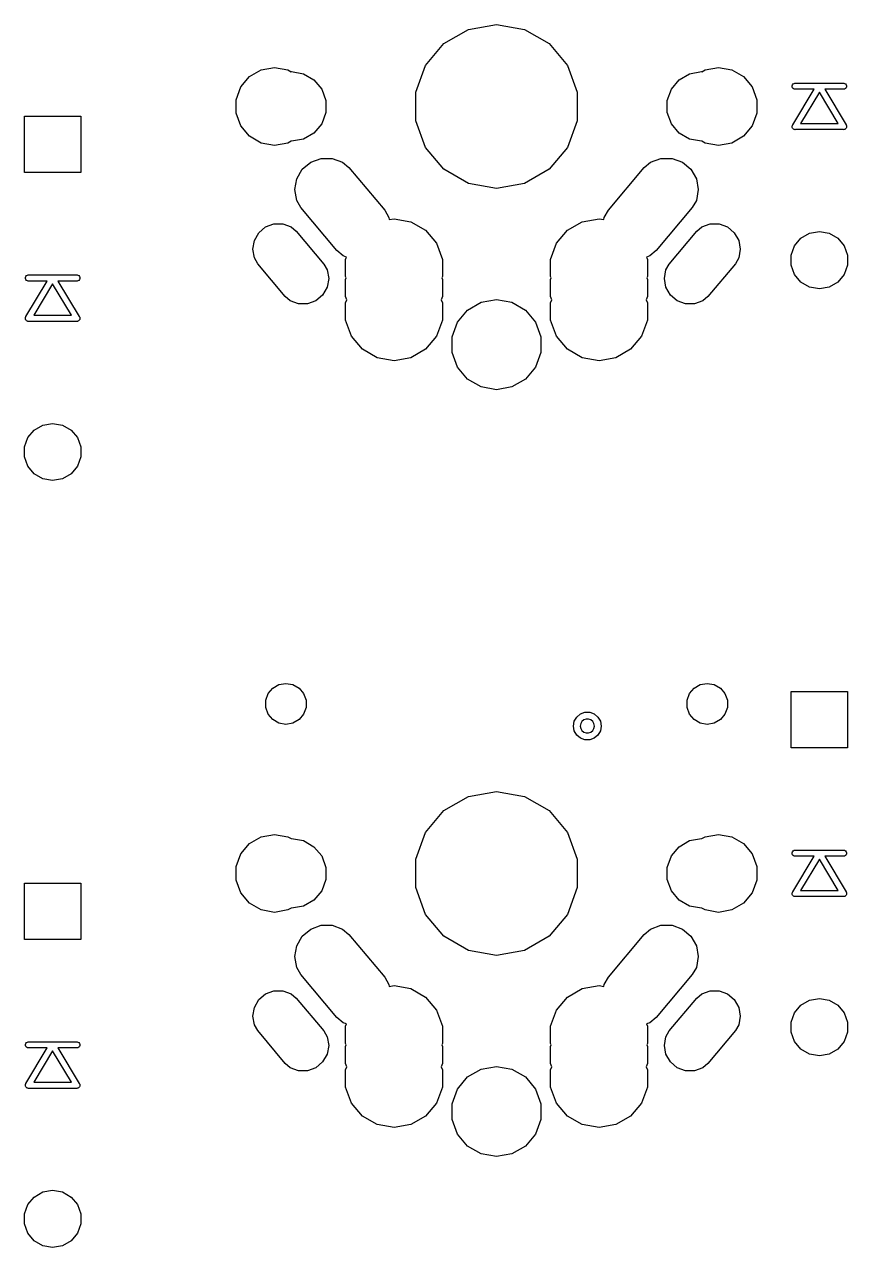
# Model space of a CAD drawing. Extents: x 61 to 195, y -144 to -65.
# Drawn here: x 96.3 to 116.7, y -119.64 to -89.34 of the extents above; entities that cross this region are included whole.
import ezdxf

# ---------------------------------------------------------------- set-up
doc = ezdxf.new("R2010")
doc.units = 0
doc.header["$MEASUREMENT"] = 0
doc.layers.add('BLACK', color=7, linetype='CONTINUOUS')

msp = doc.modelspace()

# ---------------------------------------------------------------- linework, layer by layer
at = {"layer": 'BLACK', "linetype": 'CONTINUOUS'}
for p, q in [((107.305, -89.4666), (108, -89.3441)), ((108, -89.3441), (108.695, -89.4666)), ((106.695, -89.8193), (107.305, -89.4666)), ((108.695, -89.4666), (109.305, -89.8193)), ((106.241, -90.3596), (106.695, -89.8193)), ((109.305, -89.8193), (109.759, -90.3596)), ((101.88, -90.636), (102.17, -90.4685)), ((102.17, -90.4685), (102.5, -90.4103)), ((102.5, -90.4103), (102.83, -90.4685)), ((102.83, -90.4685), (102.909, -90.5139)), ((102.909, -90.5139), (102.92, -90.5119)), ((102.92, -90.5119), (103.215, -90.5639)), ((103.215, -90.5639), (103.475, -90.7138)), ((106, -91.0223), (106.241, -90.3596)), ((109.759, -90.3596), (110, -91.0223)), ((112.525, -90.7138), (112.785, -90.5639)), ((112.785, -90.5639), (113.08, -90.5119)), ((113.08, -90.5119), (113.091, -90.5139)), ((113.091, -90.5139), (113.17, -90.4685)), ((113.17, -90.4685), (113.5, -90.4103)), ((113.5, -90.4103), (113.83, -90.4685)), ((113.83, -90.4685), (114.12, -90.636)), ((101.55, -91.2075), (101.665, -90.8927)), ((101.665, -90.8927), (101.88, -90.636)), ((103.475, -90.7138), (103.667, -90.9434)), ((112.333, -90.9434), (112.525, -90.7138)), ((114.12, -90.636), (114.335, -90.8927)), ((114.335, -90.8927), (114.45, -91.2075)), ((115.325, -90.8618), (115.334, -90.8369)), ((115.325, -90.8882), (115.325, -90.8618)), ((115.334, -90.9131), (115.325, -90.8882)), ((115.334, -90.8369), (115.351, -90.8167)), ((115.351, -90.8167), (115.374, -90.8034)), ((115.374, -90.8034), (115.393, -90.8)), ((115.393, -90.8), (115.993, -90.8)), ((115.993, -90.8), (115.999, -90.7989)), ((115.999, -90.7989), (116, -90.7991)), ((116, -90.7991), (116.001, -90.7989)), ((116.001, -90.7989), (116.007, -90.8)), ((116.007, -90.8), (116.607, -90.8)), ((116.607, -90.8), (116.626, -90.8034)), ((116.626, -90.8034), (116.649, -90.8167)), ((116.649, -90.8167), (116.666, -90.8369)), ((116.666, -90.8369), (116.675, -90.8618)), ((116.675, -90.8882), (116.666, -90.9131)), ((116.675, -90.8618), (116.675, -90.8882)), ((103.667, -90.9434), (103.77, -91.2251)), ((106, -91.7277), (106, -91.0223)), ((110, -91.0223), (110, -91.7277)), ((112.23, -91.2251), (112.333, -90.9434)), ((115.351, -90.9333), (115.334, -90.9131)), ((115.339, -91.8313), (115.868, -90.95)), ((115.374, -90.9466), (115.351, -90.9333)), ((115.393, -90.95), (115.374, -90.9466)), ((115.868, -90.95), (115.393, -90.95)), ((116, -91.0208), (115.532, -91.8)), ((116.468, -91.8), (116, -91.0208)), ((116.607, -90.95), (116.132, -90.95)), ((116.132, -90.95), (116.661, -91.8313)), ((116.626, -90.9466), (116.607, -90.95)), ((116.649, -90.9333), (116.626, -90.9466)), ((116.666, -90.9131), (116.649, -90.9333)), ((101.55, -91.5425), (101.55, -91.2075)), ((103.77, -91.2251), (103.77, -91.5249)), ((112.23, -91.5249), (112.23, -91.2251)), ((114.45, -91.2075), (114.45, -91.5425)), ((96.3015, -93.0135), (96.3015, -91.6165)), ((96.3015, -91.6165), (97.6985, -91.6165)), ((97.6985, -91.6165), (97.6985, -93.0135)), ((101.665, -91.8573), (101.55, -91.5425)), ((103.667, -91.8066), (103.475, -92.0362)), ((103.77, -91.5249), (103.667, -91.8066)), ((106.241, -92.3904), (106, -91.7277)), ((110, -91.7277), (109.759, -92.3904)), ((112.333, -91.8066), (112.23, -91.5249)), ((112.525, -92.0362), (112.333, -91.8066)), ((114.45, -91.5425), (114.335, -91.8573)), ((115.532, -91.8), (116.468, -91.8)), ((101.88, -92.114), (101.665, -91.8573)), ((103.475, -92.0362), (103.215, -92.1861)), ((112.785, -92.1861), (112.525, -92.0362)), ((114.335, -91.8573), (114.12, -92.114)), ((115.325, -91.8605), (115.33, -91.8487)), ((115.325, -91.8612), (115.325, -91.8605)), ((115.325, -91.8618), (115.325, -91.8612)), ((115.325, -91.8744), (115.325, -91.8618)), ((115.325, -91.887), (115.325, -91.8744)), ((115.325, -91.8876), (115.325, -91.887)), ((115.325, -91.8882), (115.325, -91.8876)), ((115.329, -91.9001), (115.325, -91.8882)), ((115.333, -91.912), (115.329, -91.9001)), ((115.33, -91.8487), (115.334, -91.8369)), ((115.334, -91.9125), (115.333, -91.912)), ((115.334, -91.8369), (115.339, -91.8313)), ((115.334, -91.9131), (115.334, -91.9125)), ((115.342, -91.9227), (115.334, -91.9131)), ((115.35, -91.9325), (115.342, -91.9227)), ((115.351, -91.9328), (115.35, -91.9325)), ((115.351, -91.9333), (115.351, -91.9328)), ((115.362, -91.9397), (115.351, -91.9333)), ((115.373, -91.9461), (115.362, -91.9397)), ((115.373, -91.9462), (115.373, -91.9461)), ((115.374, -91.9466), (115.373, -91.9462)), ((115.386, -91.9488), (115.374, -91.9466)), ((115.399, -91.9511), (115.386, -91.9488)), ((115.406, -91.95), (115.399, -91.9511)), ((116.594, -91.95), (115.406, -91.95)), ((116.601, -91.9511), (116.594, -91.95)), ((116.614, -91.9488), (116.601, -91.9511)), ((116.626, -91.9466), (116.614, -91.9488)), ((116.627, -91.9462), (116.626, -91.9466)), ((116.638, -91.9397), (116.627, -91.9461)), ((116.627, -91.9461), (116.627, -91.9462)), ((116.649, -91.9333), (116.638, -91.9397)), ((116.65, -91.9325), (116.649, -91.9328)), ((116.649, -91.9328), (116.649, -91.9333)), ((116.658, -91.9228), (116.65, -91.9325)), ((116.666, -91.9131), (116.658, -91.9228)), ((116.661, -91.8313), (116.666, -91.8369)), ((116.666, -91.8369), (116.67, -91.8487)), ((116.667, -91.912), (116.666, -91.9125)), ((116.666, -91.9125), (116.666, -91.9131)), ((116.671, -91.9001), (116.667, -91.912)), ((116.67, -91.8487), (116.675, -91.8605)), ((116.675, -91.8882), (116.671, -91.9001)), ((116.675, -91.8605), (116.675, -91.8612)), ((116.675, -91.8612), (116.675, -91.8618)), ((116.675, -91.8618), (116.675, -91.8744)), ((116.675, -91.8744), (116.675, -91.887)), ((116.675, -91.887), (116.675, -91.8876)), ((116.675, -91.8876), (116.675, -91.8882)), ((102.17, -92.2815), (101.88, -92.114)), ((102.5, -92.3397), (102.17, -92.2815)), ((102.83, -92.2815), (102.5, -92.3397)), ((102.909, -92.2361), (102.83, -92.2815)), ((102.92, -92.2381), (102.909, -92.2361)), ((103.215, -92.1861), (102.92, -92.2381)), ((106.695, -92.9307), (106.241, -92.3904)), ((109.759, -92.3904), (109.305, -92.9307)), ((113.08, -92.2381), (112.785, -92.1861)), ((113.091, -92.2361), (113.08, -92.2381)), ((113.17, -92.2815), (113.091, -92.2361)), ((113.5, -92.3397), (113.17, -92.2815)), ((113.83, -92.2815), (113.5, -92.3397)), ((114.12, -92.114), (113.83, -92.2815)), ((103.395, -92.7547), (103.652, -92.6612)), ((103.652, -92.6612), (103.925, -92.6612)), ((103.925, -92.6612), (104.182, -92.7547)), ((111.818, -92.7547), (112.075, -92.6612)), ((112.075, -92.6612), (112.348, -92.6612)), ((112.348, -92.6612), (112.605, -92.7547)), ((97.6985, -93.0135), (96.3015, -93.0135)), ((103.049, -93.1671), (103.185, -92.9304)), ((103.185, -92.9304), (103.395, -92.7547)), ((104.182, -92.7547), (104.338, -92.8861)), ((104.338, -92.8861), (105.229, -93.9476)), ((107.305, -93.2834), (106.695, -92.9307)), ((109.305, -92.9307), (108.695, -93.2834)), ((110.771, -93.9476), (111.662, -92.8861)), ((111.662, -92.8861), (111.818, -92.7547)), ((112.605, -92.7547), (112.815, -92.9304)), ((112.815, -92.9304), (112.951, -93.1671)), ((103.001, -93.4362), (103.049, -93.1671)), ((108, -93.4059), (107.305, -93.2834)), ((108.695, -93.2834), (108, -93.4059)), ((112.951, -93.1671), (112.999, -93.4362)), ((103.049, -93.7054), (103.001, -93.4362)), ((112.999, -93.4362), (112.951, -93.7054)), ((103.151, -93.8824), (103.049, -93.7054)), ((104.042, -94.9439), (103.151, -93.8824)), ((112.849, -93.8824), (111.958, -94.9439)), ((112.951, -93.7054), (112.849, -93.8824)), ((105.229, -93.9476), (105.331, -94.1246)), ((105.331, -94.1246), (105.341, -94.1775)), ((105.341, -94.1775), (105.46, -94.1565)), ((105.46, -94.1565), (105.877, -94.23)), ((105.877, -94.23), (106.243, -94.4416)), ((109.757, -94.4416), (110.123, -94.23)), ((110.123, -94.23), (110.54, -94.1565)), ((110.54, -94.1565), (110.659, -94.1775)), ((110.659, -94.1775), (110.669, -94.1246)), ((110.669, -94.1246), (110.771, -93.9476)), ((101.998, -94.6941), (102.109, -94.5032)), ((102.109, -94.5032), (102.277, -94.3615)), ((102.277, -94.3615), (102.484, -94.2861)), ((102.484, -94.2861), (102.705, -94.2861)), ((102.705, -94.2861), (102.912, -94.3615)), ((102.912, -94.3615), (103.038, -94.4675)), ((103.038, -94.4675), (103.719, -95.279)), ((106.243, -94.4416), (106.515, -94.7657)), ((109.485, -94.7657), (109.757, -94.4416)), ((112.281, -95.279), (112.962, -94.4675)), ((112.962, -94.4675), (113.088, -94.3615)), ((113.088, -94.3615), (113.295, -94.2861)), ((113.295, -94.2861), (113.516, -94.2861)), ((113.516, -94.2861), (113.723, -94.3615)), ((113.723, -94.3615), (113.891, -94.5032)), ((113.891, -94.5032), (114.002, -94.6941)), ((115.544, -94.6417), (115.757, -94.5185)), ((115.757, -94.5185), (116, -94.4757)), ((116, -94.4757), (116.243, -94.5185)), ((116.243, -94.5185), (116.456, -94.6417)), ((101.96, -94.9111), (101.998, -94.6941)), ((106.515, -94.7657), (106.66, -95.1634)), ((109.34, -95.1634), (109.485, -94.7657)), ((114.002, -94.6941), (114.04, -94.9111)), ((115.301, -95.0618), (115.386, -94.8304)), ((115.386, -94.8304), (115.544, -94.6417)), ((116.456, -94.6417), (116.614, -94.8304)), ((116.614, -94.8304), (116.698, -95.0618)), ((101.998, -95.1282), (101.96, -94.9111)), ((102.081, -95.271), (101.998, -95.1282)), ((104.198, -95.0753), (104.042, -94.9439)), ((104.281, -95.1054), (104.198, -95.0753)), ((104.26, -95.1634), (104.281, -95.1054)), ((111.802, -95.0753), (111.719, -95.1054)), ((111.719, -95.1054), (111.74, -95.1634)), ((111.958, -94.9439), (111.802, -95.0753)), ((114.002, -95.1282), (113.919, -95.271)), ((114.04, -94.9111), (114.002, -95.1282)), ((115.301, -95.3082), (115.301, -95.0618)), ((116.698, -95.0618), (116.698, -95.3082)), ((102.762, -96.0825), (102.081, -95.271)), ((103.719, -95.279), (103.802, -95.4218)), ((103.802, -95.4218), (103.84, -95.6389)), ((104.26, -95.5866), (104.26, -95.1634)), ((106.66, -95.1634), (106.66, -95.5866)), ((109.34, -95.5866), (109.34, -95.1634)), ((111.74, -95.1634), (111.74, -95.5866)), ((112.16, -95.6389), (112.198, -95.4218)), ((112.198, -95.4218), (112.281, -95.279)), ((113.919, -95.271), (113.238, -96.0825)), ((115.386, -95.5396), (115.301, -95.3082)), ((116.698, -95.3082), (116.614, -95.5396)), ((96.325, -95.6118), (96.334, -95.5869)), ((96.325, -95.6382), (96.325, -95.6118)), ((96.334, -95.6631), (96.325, -95.6382)), ((96.334, -95.5869), (96.351, -95.5667)), ((96.351, -95.6833), (96.334, -95.6631)), ((96.3387, -96.5813), (96.8675, -95.7)), ((96.351, -95.5667), (96.374, -95.5534)), ((96.374, -95.6966), (96.351, -95.6833)), ((96.374, -95.5534), (96.3934, -95.55)), ((96.3934, -95.7), (96.374, -95.6966)), ((96.3934, -95.55), (96.9928, -95.55)), ((96.8675, -95.7), (96.3934, -95.7)), ((96.9928, -95.55), (96.9987, -95.5489)), ((96.9987, -95.5489), (97, -95.5491)), ((97, -95.5491), (97.0013, -95.5489)), ((97.0013, -95.5489), (97.0072, -95.55)), ((97.0072, -95.55), (97.6066, -95.55)), ((97.6066, -95.7), (97.1325, -95.7)), ((97.1325, -95.7), (97.6613, -96.5813)), ((97.6066, -95.55), (97.626, -95.5534)), ((97.626, -95.6966), (97.6066, -95.7)), ((97.626, -95.5534), (97.649, -95.5667)), ((97.649, -95.6833), (97.626, -95.6966)), ((97.649, -95.5667), (97.666, -95.5869)), ((97.666, -95.6631), (97.649, -95.6833)), ((97.666, -95.5869), (97.675, -95.6118)), ((97.675, -95.6382), (97.666, -95.6631)), ((97.675, -95.6118), (97.675, -95.6382)), ((103.84, -95.6389), (103.802, -95.8559)), ((104.274, -95.625), (104.26, -95.5866)), ((104.26, -95.6634), (104.274, -95.625)), ((104.26, -96.0866), (104.26, -95.6634)), ((106.66, -95.5866), (106.646, -95.625)), ((106.646, -95.625), (106.66, -95.6634)), ((106.66, -95.6634), (106.66, -96.0866)), ((109.354, -95.625), (109.34, -95.5866)), ((109.34, -95.6634), (109.354, -95.625)), ((109.34, -96.0866), (109.34, -95.6634)), ((111.74, -95.5866), (111.726, -95.625)), ((111.726, -95.625), (111.74, -95.6634)), ((111.74, -95.6634), (111.74, -96.0866)), ((112.198, -95.8559), (112.16, -95.6389)), ((115.544, -95.7283), (115.386, -95.5396)), ((115.757, -95.8515), (115.544, -95.7283)), ((116.456, -95.7283), (116.243, -95.8515)), ((116.614, -95.5396), (116.456, -95.7283)), ((97, -95.7708), (96.5325, -96.55)), ((97.4675, -96.55), (97, -95.7708)), ((103.691, -96.0468), (103.523, -96.1885)), ((103.802, -95.8559), (103.691, -96.0468)), ((112.309, -96.0468), (112.198, -95.8559)), ((112.477, -96.1885), (112.309, -96.0468)), ((116, -95.8943), (115.757, -95.8515)), ((116.243, -95.8515), (116, -95.8943)), ((102.888, -96.1885), (102.762, -96.0825)), ((103.095, -96.2639), (102.888, -96.1885)), ((103.316, -96.2639), (103.095, -96.2639)), ((103.523, -96.1885), (103.316, -96.2639)), ((104.289, -96.165), (104.26, -96.0866)), ((104.26, -96.2434), (104.289, -96.165)), ((104.26, -96.6666), (104.26, -96.2434)), ((106.66, -96.0866), (106.631, -96.165)), ((106.631, -96.165), (106.66, -96.2434)), ((106.66, -96.2434), (106.66, -96.6666)), ((107.282, -96.4194), (107.618, -96.2254)), ((107.618, -96.2254), (108, -96.158)), ((108, -96.158), (108.382, -96.2254)), ((108.382, -96.2254), (108.718, -96.4194)), ((109.369, -96.165), (109.34, -96.0866)), ((109.34, -96.2434), (109.369, -96.165)), ((109.34, -96.6666), (109.34, -96.2434)), ((111.74, -96.0866), (111.711, -96.165)), ((111.711, -96.165), (111.74, -96.2434)), ((111.74, -96.2434), (111.74, -96.6666)), ((112.684, -96.2639), (112.477, -96.1885)), ((112.905, -96.2639), (112.684, -96.2639)), ((113.112, -96.1885), (112.905, -96.2639)), ((113.238, -96.0825), (113.112, -96.1885)), ((96.3248, -96.637), (96.325, -96.6244)), ((96.325, -96.6376), (96.3248, -96.637)), ((96.325, -96.6118), (96.3252, -96.6112)), ((96.325, -96.6244), (96.325, -96.6118)), ((96.325, -96.6382), (96.325, -96.6376)), ((96.3293, -96.6501), (96.325, -96.6382)), ((96.3252, -96.6105), (96.3297, -96.5988)), ((96.3252, -96.6112), (96.3252, -96.6105)), ((96.3334, -96.662), (96.3293, -96.6501)), ((96.3297, -96.5988), (96.334, -96.5869)), ((96.334, -96.5869), (96.3387, -96.5813)), ((96.5325, -96.55), (97.4675, -96.55)), ((97.6613, -96.5813), (97.666, -96.5869)), ((97.666, -96.5869), (97.6703, -96.5988)), ((97.6707, -96.6501), (97.6666, -96.662)), ((97.6703, -96.5988), (97.6748, -96.6105)), ((97.675, -96.6382), (97.6707, -96.6501)), ((97.6748, -96.6105), (97.6748, -96.6112)), ((97.6748, -96.6112), (97.675, -96.6118)), ((97.675, -96.6118), (97.675, -96.6244)), ((97.675, -96.6244), (97.6752, -96.637)), ((97.6752, -96.637), (97.675, -96.6376)), ((97.675, -96.6376), (97.675, -96.6382)), ((107.033, -96.7165), (107.282, -96.4194)), ((108.718, -96.4194), (108.967, -96.7165)), ((96.3338, -96.6625), (96.3334, -96.662)), ((96.334, -96.6631), (96.3338, -96.6625)), ((96.3422, -96.6727), (96.334, -96.6631)), ((96.3501, -96.6825), (96.3422, -96.6727)), ((96.3506, -96.6828), (96.3501, -96.6825)), ((96.351, -96.6833), (96.3506, -96.6828)), ((96.362, -96.6897), (96.351, -96.6833)), ((96.3728, -96.6961), (96.362, -96.6897)), ((96.3734, -96.6962), (96.3728, -96.6961)), ((96.374, -96.6966), (96.3734, -96.6962)), ((96.3864, -96.6988), (96.374, -96.6966)), ((96.3987, -96.7011), (96.3864, -96.6988)), ((96.4059, -96.7), (96.3987, -96.7011)), ((97.5941, -96.7), (96.4059, -96.7)), ((97.6013, -96.7011), (97.5941, -96.7)), ((97.6136, -96.6988), (97.6013, -96.7011)), ((97.626, -96.6966), (97.6136, -96.6988)), ((97.6266, -96.6962), (97.626, -96.6966)), ((97.6272, -96.6961), (97.6266, -96.6962)), ((97.638, -96.6897), (97.6272, -96.6961)), ((97.649, -96.6833), (97.638, -96.6897)), ((97.6494, -96.6828), (97.649, -96.6833)), ((97.6499, -96.6825), (97.6494, -96.6828)), ((97.6578, -96.6728), (97.6499, -96.6825)), ((97.666, -96.6631), (97.6578, -96.6728)), ((97.6662, -96.6625), (97.666, -96.6631)), ((97.6666, -96.662), (97.6662, -96.6625)), ((104.405, -97.0643), (104.26, -96.6666)), ((106.66, -96.6666), (106.515, -97.0643)), ((106.9, -97.081), (107.033, -96.7165)), ((108.967, -96.7165), (109.1, -97.081)), ((109.485, -97.0643), (109.34, -96.6666)), ((111.74, -96.6666), (111.595, -97.0643)), ((104.677, -97.3884), (104.405, -97.0643)), ((106.515, -97.0643), (106.243, -97.3884)), ((106.9, -97.469), (106.9, -97.081)), ((109.1, -97.081), (109.1, -97.469)), ((109.757, -97.3884), (109.485, -97.0643)), ((111.595, -97.0643), (111.323, -97.3884)), ((105.043, -97.6), (104.677, -97.3884)), ((106.243, -97.3884), (105.877, -97.6)), ((107.033, -97.8335), (106.9, -97.469)), ((109.1, -97.469), (108.967, -97.8335)), ((110.123, -97.6), (109.757, -97.3884)), ((111.323, -97.3884), (110.957, -97.6)), ((105.46, -97.6735), (105.043, -97.6)), ((105.877, -97.6), (105.46, -97.6735)), ((107.282, -98.1306), (107.033, -97.8335)), ((108.967, -97.8335), (108.718, -98.1306)), ((110.54, -97.6735), (110.123, -97.6)), ((110.957, -97.6), (110.54, -97.6735)), ((107.618, -98.3246), (107.282, -98.1306)), ((108.718, -98.1306), (108.382, -98.3246)), ((108, -98.392), (107.618, -98.3246)), ((108.382, -98.3246), (108, -98.392)), ((96.5441, -99.3917), (96.7574, -99.2685)), ((96.7574, -99.2685), (97, -99.2257)), ((97, -99.2257), (97.2426, -99.2685)), ((97.2426, -99.2685), (97.4559, -99.3917)), ((96.3015, -99.8118), (96.3858, -99.5804)), ((96.3858, -99.5804), (96.5441, -99.3917)), ((97.4559, -99.3917), (97.6142, -99.5804)), ((97.6142, -99.5804), (97.6985, -99.8118)), ((96.3015, -100.058), (96.3015, -99.8118)), ((97.6985, -99.8118), (97.6985, -100.058)), ((96.3858, -100.29), (96.3015, -100.058)), ((96.5441, -100.478), (96.3858, -100.29)), ((97.6142, -100.29), (97.4559, -100.478)), ((97.6985, -100.058), (97.6142, -100.29)), ((96.7574, -100.602), (96.5441, -100.478)), ((97.4559, -100.478), (97.2426, -100.602)), ((97, -100.644), (96.7574, -100.602)), ((97.2426, -100.602), (97, -100.644)), ((102.454, -105.786), (102.606, -105.698)), ((102.606, -105.698), (102.78, -105.667)), ((102.78, -105.667), (102.954, -105.698)), ((102.954, -105.698), (103.106, -105.786)), ((112.894, -105.786), (113.046, -105.698)), ((113.046, -105.698), (113.22, -105.667)), ((113.22, -105.667), (113.394, -105.698)), ((113.394, -105.698), (113.546, -105.786)), ((102.28, -106.087), (102.34, -105.921)), ((102.34, -105.921), (102.454, -105.786)), ((103.106, -105.786), (103.22, -105.921)), ((103.22, -105.921), (103.28, -106.087)), ((112.72, -106.087), (112.78, -105.921)), ((112.78, -105.921), (112.894, -105.786)), ((113.546, -105.786), (113.66, -105.921)), ((113.66, -105.921), (113.72, -106.087)), ((115.301, -107.263), (115.301, -105.867)), ((115.301, -105.867), (116.698, -105.867)), ((116.698, -105.867), (116.698, -107.263)), ((102.28, -106.263), (102.28, -106.087)), ((102.34, -106.429), (102.28, -106.263)), ((103.28, -106.263), (103.22, -106.429)), ((103.28, -106.087), (103.28, -106.263)), ((112.72, -106.263), (112.72, -106.087)), ((112.78, -106.429), (112.72, -106.263)), ((113.72, -106.263), (113.66, -106.429)), ((113.72, -106.087), (113.72, -106.263)), ((102.454, -106.564), (102.34, -106.429)), ((102.606, -106.652), (102.454, -106.564)), ((102.78, -106.683), (102.606, -106.652)), ((102.954, -106.652), (102.78, -106.683)), ((103.106, -106.564), (102.954, -106.652)), ((103.22, -106.429), (103.106, -106.564)), ((109.905, -106.725), (109.926, -106.607)), ((109.926, -106.607), (109.986, -106.503)), ((109.986, -106.503), (110.078, -106.426)), ((110.078, -106.426), (110.19, -106.385)), ((110.116, -106.613), (110.086, -106.665)), ((110.162, -106.573), (110.116, -106.613)), ((110.22, -106.553), (110.162, -106.573)), ((110.19, -106.385), (110.31, -106.385)), ((110.28, -106.553), (110.22, -106.553)), ((110.337, -106.573), (110.28, -106.553)), ((110.31, -106.385), (110.422, -106.426)), ((110.384, -106.613), (110.337, -106.573)), ((110.414, -106.665), (110.384, -106.613)), ((110.422, -106.426), (110.514, -106.503)), ((110.514, -106.503), (110.574, -106.607)), ((110.574, -106.607), (110.595, -106.725)), ((112.894, -106.564), (112.78, -106.429)), ((113.046, -106.652), (112.894, -106.564)), ((113.22, -106.683), (113.046, -106.652)), ((113.394, -106.652), (113.22, -106.683)), ((113.546, -106.564), (113.394, -106.652)), ((113.66, -106.429), (113.546, -106.564)), ((109.926, -106.843), (109.905, -106.725)), ((109.986, -106.947), (109.926, -106.843)), ((110.078, -107.024), (109.986, -106.947)), ((110.086, -106.665), (110.075, -106.725)), ((110.075, -106.725), (110.086, -106.785)), ((110.086, -106.785), (110.116, -106.837)), ((110.116, -106.837), (110.162, -106.877)), ((110.162, -106.877), (110.22, -106.897)), ((110.22, -106.897), (110.28, -106.897)), ((110.28, -106.897), (110.337, -106.877)), ((110.337, -106.877), (110.384, -106.837)), ((110.384, -106.837), (110.414, -106.785)), ((110.425, -106.725), (110.414, -106.665)), ((110.414, -106.785), (110.425, -106.725)), ((110.514, -106.947), (110.422, -107.024)), ((110.574, -106.843), (110.514, -106.947)), ((110.595, -106.725), (110.574, -106.843)), ((110.19, -107.065), (110.078, -107.024)), ((110.31, -107.065), (110.19, -107.065)), ((110.422, -107.024), (110.31, -107.065)), ((116.698, -107.263), (115.301, -107.263)), ((106.695, -108.819), (107.305, -108.467)), ((107.305, -108.467), (108, -108.344)), ((108, -108.344), (108.695, -108.467)), ((108.695, -108.467), (109.305, -108.819)), ((106.241, -109.36), (106.695, -108.819)), ((109.305, -108.819), (109.759, -109.36)), ((106, -110.022), (106.241, -109.36)), ((109.759, -109.36), (110, -110.022)), ((101.665, -109.893), (101.88, -109.636)), ((101.88, -109.636), (102.17, -109.469)), ((102.17, -109.469), (102.5, -109.41)), ((102.5, -109.41), (102.83, -109.469)), ((102.83, -109.469), (102.909, -109.514)), ((102.909, -109.514), (102.92, -109.512)), ((102.92, -109.512), (103.215, -109.564)), ((103.215, -109.564), (103.475, -109.714)), ((112.525, -109.714), (112.785, -109.564)), ((112.785, -109.564), (113.08, -109.512)), ((113.08, -109.512), (113.091, -109.514)), ((113.091, -109.514), (113.17, -109.469)), ((113.17, -109.469), (113.5, -109.41)), ((113.5, -109.41), (113.83, -109.469)), ((113.83, -109.469), (114.12, -109.636)), ((114.12, -109.636), (114.335, -109.893)), ((101.55, -110.207), (101.665, -109.893)), ((103.475, -109.714), (103.667, -109.943)), ((103.667, -109.943), (103.77, -110.225)), ((112.23, -110.225), (112.333, -109.943)), ((112.333, -109.943), (112.525, -109.714)), ((114.335, -109.893), (114.45, -110.207)), ((115.325, -109.862), (115.334, -109.837)), ((115.325, -109.888), (115.325, -109.862)), ((115.334, -109.913), (115.325, -109.888)), ((115.334, -109.837), (115.351, -109.817)), ((115.351, -109.933), (115.334, -109.913)), ((115.339, -110.831), (115.868, -109.95)), ((115.351, -109.817), (115.374, -109.803)), ((115.374, -109.947), (115.351, -109.933)), ((115.374, -109.803), (115.393, -109.8)), ((115.393, -109.95), (115.374, -109.947)), ((115.393, -109.8), (115.993, -109.8)), ((115.868, -109.95), (115.393, -109.95)), ((115.993, -109.8), (115.999, -109.799)), ((115.999, -109.799), (116, -109.799)), ((116, -109.799), (116.001, -109.799)), ((116.001, -109.799), (116.007, -109.8)), ((116.007, -109.8), (116.607, -109.8)), ((116.607, -109.95), (116.132, -109.95)), ((116.132, -109.95), (116.661, -110.831)), ((116.607, -109.8), (116.626, -109.803)), ((116.626, -109.947), (116.607, -109.95)), ((116.626, -109.803), (116.649, -109.817)), ((116.649, -109.933), (116.626, -109.947)), ((116.649, -109.817), (116.666, -109.837)), ((116.666, -109.913), (116.649, -109.933)), ((116.666, -109.837), (116.675, -109.862)), ((116.675, -109.888), (116.666, -109.913)), ((116.675, -109.862), (116.675, -109.888)), ((101.55, -110.543), (101.55, -110.207)), ((103.77, -110.225), (103.77, -110.525)), ((106, -110.728), (106, -110.022)), ((110, -110.022), (110, -110.728)), ((112.23, -110.525), (112.23, -110.225)), ((114.45, -110.207), (114.45, -110.543)), ((116, -110.021), (115.532, -110.8)), ((116.468, -110.8), (116, -110.021)), ((101.665, -110.857), (101.55, -110.543)), ((103.77, -110.525), (103.667, -110.807)), ((112.333, -110.807), (112.23, -110.525)), ((114.45, -110.543), (114.335, -110.857)), ((96.3015, -112.013), (96.3015, -110.617)), ((96.3015, -110.617), (97.6985, -110.617)), ((97.6985, -110.617), (97.6985, -112.013)), ((101.88, -111.114), (101.665, -110.857)), ((103.667, -110.807), (103.475, -111.036)), ((106.241, -111.39), (106, -110.728)), ((110, -110.728), (109.759, -111.39)), ((112.525, -111.036), (112.333, -110.807)), ((114.335, -110.857), (114.12, -111.114)), ((115.325, -110.861), (115.33, -110.849)), ((115.325, -110.862), (115.325, -110.861)), ((115.325, -110.861), (115.325, -110.861)), ((115.325, -110.874), (115.325, -110.862)), ((115.325, -110.887), (115.325, -110.874)), ((115.325, -110.888), (115.325, -110.887)), ((115.329, -110.9), (115.325, -110.888)), ((115.325, -110.888), (115.325, -110.888)), ((115.33, -110.849), (115.334, -110.837)), ((115.334, -110.837), (115.339, -110.831)), ((115.532, -110.8), (116.468, -110.8)), ((116.661, -110.831), (116.666, -110.837)), ((116.666, -110.837), (116.67, -110.849)), ((116.67, -110.849), (116.675, -110.861)), ((116.675, -110.888), (116.671, -110.9)), ((116.675, -110.861), (116.675, -110.861)), ((116.675, -110.861), (116.675, -110.862)), ((116.675, -110.862), (116.675, -110.874)), ((116.675, -110.874), (116.675, -110.887)), ((116.675, -110.887), (116.675, -110.888)), ((116.675, -110.888), (116.675, -110.888)), ((102.17, -111.281), (101.88, -111.114)), ((103.215, -111.186), (102.92, -111.238)), ((103.475, -111.036), (103.215, -111.186)), ((112.785, -111.186), (112.525, -111.036)), ((113.08, -111.238), (112.785, -111.186)), ((114.12, -111.114), (113.83, -111.281)), ((115.333, -110.912), (115.329, -110.9)), ((115.334, -110.912), (115.333, -110.912)), ((115.334, -110.913), (115.334, -110.912)), ((115.342, -110.923), (115.334, -110.913)), ((115.35, -110.933), (115.342, -110.923)), ((115.351, -110.933), (115.35, -110.933)), ((115.362, -110.94), (115.351, -110.933)), ((115.351, -110.933), (115.351, -110.933)), ((115.373, -110.946), (115.362, -110.94)), ((115.374, -110.947), (115.373, -110.946)), ((115.373, -110.946), (115.373, -110.946)), ((115.386, -110.949), (115.374, -110.947)), ((115.399, -110.951), (115.386, -110.949)), ((115.406, -110.95), (115.399, -110.951)), ((116.594, -110.95), (115.406, -110.95)), ((116.601, -110.951), (116.594, -110.95)), ((116.614, -110.949), (116.601, -110.951)), ((116.626, -110.947), (116.614, -110.949)), ((116.627, -110.946), (116.626, -110.947)), ((116.638, -110.94), (116.627, -110.946)), ((116.627, -110.946), (116.627, -110.946)), ((116.649, -110.933), (116.638, -110.94)), ((116.65, -110.933), (116.649, -110.933)), ((116.649, -110.933), (116.649, -110.933)), ((116.658, -110.923), (116.65, -110.933)), ((116.666, -110.913), (116.658, -110.923)), ((116.667, -110.912), (116.666, -110.912)), ((116.666, -110.912), (116.666, -110.913)), ((116.671, -110.9), (116.667, -110.912)), ((102.5, -111.34), (102.17, -111.281)), ((102.83, -111.281), (102.5, -111.34)), ((102.909, -111.236), (102.83, -111.281)), ((102.92, -111.238), (102.909, -111.236)), ((106.695, -111.931), (106.241, -111.39)), ((109.759, -111.39), (109.305, -111.931)), ((113.091, -111.236), (113.08, -111.238)), ((113.17, -111.281), (113.091, -111.236)), ((113.5, -111.34), (113.17, -111.281)), ((113.83, -111.281), (113.5, -111.34)), ((103.185, -111.93), (103.395, -111.755)), ((103.395, -111.755), (103.652, -111.661)), ((103.652, -111.661), (103.925, -111.661)), ((103.925, -111.661), (104.182, -111.755)), ((104.182, -111.755), (104.338, -111.886)), ((111.662, -111.886), (111.818, -111.755)), ((111.818, -111.755), (112.075, -111.661)), ((112.075, -111.661), (112.348, -111.661)), ((112.348, -111.661), (112.605, -111.755)), ((112.605, -111.755), (112.815, -111.93)), ((97.6985, -112.013), (96.3015, -112.013)), ((103.049, -112.167), (103.185, -111.93)), ((104.338, -111.886), (105.229, -112.948)), ((107.305, -112.283), (106.695, -111.931)), ((109.305, -111.931), (108.695, -112.283)), ((110.771, -112.948), (111.662, -111.886)), ((112.815, -111.93), (112.951, -112.167)), ((103.001, -112.436), (103.049, -112.167)), ((108, -112.406), (107.305, -112.283)), ((108.695, -112.283), (108, -112.406)), ((112.951, -112.167), (112.999, -112.436)), ((103.049, -112.705), (103.001, -112.436)), ((103.151, -112.882), (103.049, -112.705)), ((112.951, -112.705), (112.849, -112.882)), ((112.999, -112.436), (112.951, -112.705)), ((104.042, -113.944), (103.151, -112.882)), ((105.229, -112.948), (105.331, -113.125)), ((110.669, -113.125), (110.771, -112.948)), ((112.849, -112.882), (111.958, -113.944)), ((102.277, -113.362), (102.484, -113.286)), ((102.484, -113.286), (102.705, -113.286)), ((102.705, -113.286), (102.912, -113.362)), ((105.331, -113.125), (105.341, -113.178)), ((105.341, -113.178), (105.46, -113.156)), ((105.46, -113.156), (105.877, -113.23)), ((105.877, -113.23), (106.243, -113.442)), ((109.757, -113.442), (110.123, -113.23)), ((110.123, -113.23), (110.54, -113.156)), ((110.54, -113.156), (110.659, -113.178)), ((110.659, -113.178), (110.669, -113.125)), ((113.088, -113.362), (113.295, -113.286)), ((113.295, -113.286), (113.516, -113.286)), ((113.516, -113.286), (113.723, -113.362)), ((101.998, -113.694), (102.109, -113.503)), ((102.109, -113.503), (102.277, -113.362)), ((102.912, -113.362), (103.038, -113.468)), ((103.038, -113.468), (103.719, -114.279)), ((106.243, -113.442), (106.515, -113.766)), ((109.485, -113.766), (109.757, -113.442)), ((112.281, -114.279), (112.962, -113.468)), ((112.962, -113.468), (113.088, -113.362)), ((113.723, -113.362), (113.891, -113.503)), ((113.891, -113.503), (114.002, -113.694)), ((115.544, -113.642), (115.757, -113.518)), ((115.757, -113.518), (116, -113.476)), ((116, -113.476), (116.243, -113.518)), ((116.243, -113.518), (116.456, -113.642)), ((101.96, -113.911), (101.998, -113.694)), ((101.998, -114.128), (101.96, -113.911)), ((106.515, -113.766), (106.66, -114.163)), ((109.34, -114.163), (109.485, -113.766)), ((114.002, -113.694), (114.04, -113.911)), ((114.04, -113.911), (114.002, -114.128)), ((115.301, -114.062), (115.386, -113.83)), ((115.386, -113.83), (115.544, -113.642)), ((116.456, -113.642), (116.614, -113.83)), ((116.614, -113.83), (116.698, -114.062)), ((102.081, -114.271), (101.998, -114.128)), ((104.198, -114.075), (104.042, -113.944)), ((104.281, -114.105), (104.198, -114.075)), ((104.26, -114.163), (104.281, -114.105)), ((104.26, -114.587), (104.26, -114.163)), ((106.66, -114.163), (106.66, -114.587)), ((109.34, -114.587), (109.34, -114.163)), ((111.802, -114.075), (111.719, -114.105)), ((111.719, -114.105), (111.74, -114.163)), ((111.74, -114.163), (111.74, -114.587)), ((111.958, -113.944), (111.802, -114.075)), ((114.002, -114.128), (113.919, -114.271)), ((115.301, -114.308), (115.301, -114.062)), ((116.698, -114.062), (116.698, -114.308)), ((102.762, -115.082), (102.081, -114.271)), ((103.719, -114.279), (103.802, -114.422)), ((103.802, -114.422), (103.84, -114.639)), ((112.16, -114.639), (112.198, -114.422)), ((112.198, -114.422), (112.281, -114.279)), ((113.919, -114.271), (113.238, -115.082)), ((115.386, -114.54), (115.301, -114.308)), ((116.698, -114.308), (116.614, -114.54)), ((96.325, -114.612), (96.334, -114.587)), ((96.325, -114.638), (96.325, -114.612)), ((96.334, -114.663), (96.325, -114.638)), ((96.334, -114.587), (96.351, -114.567)), ((96.351, -114.683), (96.334, -114.663)), ((96.3387, -115.581), (96.8675, -114.7)), ((96.351, -114.567), (96.374, -114.553)), ((96.374, -114.697), (96.351, -114.683)), ((96.374, -114.553), (96.3934, -114.55)), ((96.3934, -114.7), (96.374, -114.697)), ((96.3934, -114.55), (96.9928, -114.55)), ((96.8675, -114.7), (96.3934, -114.7)), ((97, -114.771), (96.5325, -115.55)), ((96.9928, -114.55), (96.9987, -114.549)), ((96.9987, -114.549), (97, -114.549)), ((97, -114.549), (97.0013, -114.549)), ((97.4675, -115.55), (97, -114.771)), ((97.0013, -114.549), (97.0072, -114.55)), ((97.0072, -114.55), (97.6066, -114.55)), ((97.6066, -114.7), (97.1325, -114.7)), ((97.1325, -114.7), (97.6613, -115.581)), ((97.6066, -114.55), (97.626, -114.553)), ((97.626, -114.697), (97.6066, -114.7)), ((97.626, -114.553), (97.649, -114.567)), ((97.649, -114.683), (97.626, -114.697)), ((97.649, -114.567), (97.666, -114.587)), ((97.666, -114.663), (97.649, -114.683)), ((97.666, -114.587), (97.675, -114.612)), ((97.675, -114.638), (97.666, -114.663)), ((97.675, -114.612), (97.675, -114.638)), ((103.84, -114.639), (103.802, -114.856)), ((104.274, -114.625), (104.26, -114.587)), ((104.26, -114.663), (104.274, -114.625)), ((104.26, -115.087), (104.26, -114.663)), ((106.66, -114.587), (106.646, -114.625)), ((106.646, -114.625), (106.66, -114.663)), ((106.66, -114.663), (106.66, -115.087)), ((109.354, -114.625), (109.34, -114.587)), ((109.34, -114.663), (109.354, -114.625)), ((109.34, -115.087), (109.34, -114.663)), ((111.74, -114.587), (111.726, -114.625)), ((111.726, -114.625), (111.74, -114.663)), ((111.74, -114.663), (111.74, -115.087)), ((112.198, -114.856), (112.16, -114.639)), ((115.544, -114.728), (115.386, -114.54)), ((115.757, -114.852), (115.544, -114.728)), ((116.456, -114.728), (116.243, -114.852)), ((116.614, -114.54), (116.456, -114.728)), ((102.888, -115.188), (102.762, -115.082)), ((103.691, -115.047), (103.523, -115.188)), ((103.802, -114.856), (103.691, -115.047)), ((104.289, -115.165), (104.26, -115.087)), ((106.66, -115.087), (106.631, -115.165)), ((109.369, -115.165), (109.34, -115.087)), ((111.74, -115.087), (111.711, -115.165)), ((112.309, -115.047), (112.198, -114.856)), ((112.477, -115.188), (112.309, -115.047)), ((113.238, -115.082), (113.112, -115.188)), ((116, -114.894), (115.757, -114.852)), ((116.243, -114.852), (116, -114.894)), ((103.095, -115.264), (102.888, -115.188)), ((103.316, -115.264), (103.095, -115.264)), ((103.523, -115.188), (103.316, -115.264)), ((104.26, -115.243), (104.289, -115.165)), ((104.26, -115.667), (104.26, -115.243)), ((106.631, -115.165), (106.66, -115.243)), ((106.66, -115.243), (106.66, -115.667)), ((107.033, -115.717), (107.282, -115.419)), ((107.282, -115.419), (107.618, -115.225)), ((107.618, -115.225), (108, -115.158)), ((108, -115.158), (108.382, -115.225)), ((108.382, -115.225), (108.718, -115.419)), ((108.718, -115.419), (108.967, -115.717)), ((109.34, -115.243), (109.369, -115.165)), ((109.34, -115.667), (109.34, -115.243)), ((111.711, -115.165), (111.74, -115.243)), ((111.74, -115.243), (111.74, -115.667)), ((112.684, -115.264), (112.477, -115.188)), ((112.905, -115.264), (112.684, -115.264)), ((113.112, -115.188), (112.905, -115.264)), ((96.3248, -115.637), (96.325, -115.624)), ((96.325, -115.638), (96.3248, -115.637)), ((96.325, -115.612), (96.3252, -115.611)), ((96.325, -115.624), (96.325, -115.612)), ((96.3293, -115.65), (96.325, -115.638)), ((96.325, -115.638), (96.325, -115.638)), ((96.3252, -115.611), (96.3297, -115.599)), ((96.3252, -115.611), (96.3252, -115.611)), ((96.3334, -115.662), (96.3293, -115.65)), ((96.3297, -115.599), (96.334, -115.587)), ((96.3338, -115.662), (96.3334, -115.662)), ((96.334, -115.663), (96.3338, -115.662)), ((96.334, -115.587), (96.3387, -115.581)), ((96.3422, -115.673), (96.334, -115.663)), ((96.3501, -115.683), (96.3422, -115.673)), ((96.3506, -115.683), (96.3501, -115.683)), ((96.351, -115.683), (96.3506, -115.683)), ((96.362, -115.69), (96.351, -115.683)), ((96.3728, -115.696), (96.362, -115.69)), ((96.3734, -115.696), (96.3728, -115.696)), ((96.374, -115.697), (96.3734, -115.696)), ((96.3864, -115.699), (96.374, -115.697)), ((96.3987, -115.701), (96.3864, -115.699)), ((96.4059, -115.7), (96.3987, -115.701)), ((97.5941, -115.7), (96.4059, -115.7)), ((96.5325, -115.55), (97.4675, -115.55)), ((97.6013, -115.701), (97.5941, -115.7)), ((97.6136, -115.699), (97.6013, -115.701)), ((97.626, -115.697), (97.6136, -115.699)), ((97.6266, -115.696), (97.626, -115.697)), ((97.6272, -115.696), (97.6266, -115.696)), ((97.638, -115.69), (97.6272, -115.696)), ((97.649, -115.683), (97.638, -115.69)), ((97.6494, -115.683), (97.649, -115.683)), ((97.6499, -115.683), (97.6494, -115.683)), ((97.6578, -115.673), (97.6499, -115.683)), ((97.666, -115.663), (97.6578, -115.673)), ((97.6613, -115.581), (97.666, -115.587)), ((97.666, -115.587), (97.6703, -115.599)), ((97.6662, -115.662), (97.666, -115.663)), ((97.6666, -115.662), (97.6662, -115.662)), ((97.6707, -115.65), (97.6666, -115.662)), ((97.6703, -115.599), (97.6748, -115.611)), ((97.675, -115.638), (97.6707, -115.65)), ((97.6748, -115.611), (97.6748, -115.611)), ((97.6748, -115.611), (97.675, -115.612)), ((97.675, -115.612), (97.675, -115.624)), ((97.675, -115.624), (97.6752, -115.637)), ((97.6752, -115.637), (97.675, -115.638)), ((97.675, -115.638), (97.675, -115.638)), ((104.405, -116.064), (104.26, -115.667)), ((106.66, -115.667), (106.515, -116.064)), ((106.9, -116.081), (107.033, -115.717)), ((108.967, -115.717), (109.1, -116.081)), ((109.485, -116.064), (109.34, -115.667)), ((111.74, -115.667), (111.595, -116.064)), ((104.677, -116.388), (104.405, -116.064)), ((106.515, -116.064), (106.243, -116.388)), ((106.9, -116.469), (106.9, -116.081)), ((109.1, -116.081), (109.1, -116.469)), ((109.757, -116.388), (109.485, -116.064)), ((111.595, -116.064), (111.323, -116.388)), ((105.043, -116.6), (104.677, -116.388)), ((105.46, -116.674), (105.043, -116.6)), ((105.877, -116.6), (105.46, -116.674)), ((106.243, -116.388), (105.877, -116.6)), ((107.033, -116.833), (106.9, -116.469)), ((109.1, -116.469), (108.967, -116.833)), ((110.123, -116.6), (109.757, -116.388)), ((110.54, -116.674), (110.123, -116.6)), ((110.957, -116.6), (110.54, -116.674)), ((111.323, -116.388), (110.957, -116.6)), ((107.282, -117.131), (107.033, -116.833)), ((108.967, -116.833), (108.718, -117.131)), ((107.618, -117.325), (107.282, -117.131)), ((108.718, -117.131), (108.382, -117.325)), ((108, -117.392), (107.618, -117.325)), ((108.382, -117.325), (108, -117.392)), ((96.3858, -118.58), (96.5441, -118.392)), ((96.5441, -118.392), (96.7574, -118.268)), ((96.7574, -118.268), (97, -118.226)), ((97, -118.226), (97.2426, -118.268)), ((97.2426, -118.268), (97.4559, -118.392)), ((97.4559, -118.392), (97.6142, -118.58)), ((96.3015, -118.812), (96.3858, -118.58)), ((97.6142, -118.58), (97.6985, -118.812)), ((96.3015, -119.058), (96.3015, -118.812)), ((96.3858, -119.29), (96.3015, -119.058)), ((97.6985, -119.058), (97.6142, -119.29)), ((97.6985, -118.812), (97.6985, -119.058)), ((96.5441, -119.478), (96.3858, -119.29)), ((97.6142, -119.29), (97.4559, -119.478)), ((96.7574, -119.602), (96.5441, -119.478)), ((97, -119.644), (96.7574, -119.602)), ((97.2426, -119.602), (97, -119.644)), ((97.4559, -119.478), (97.2426, -119.602))]:
    msp.add_line(p, q, dxfattribs=at)

doc.saveas('drawing.dxf')
